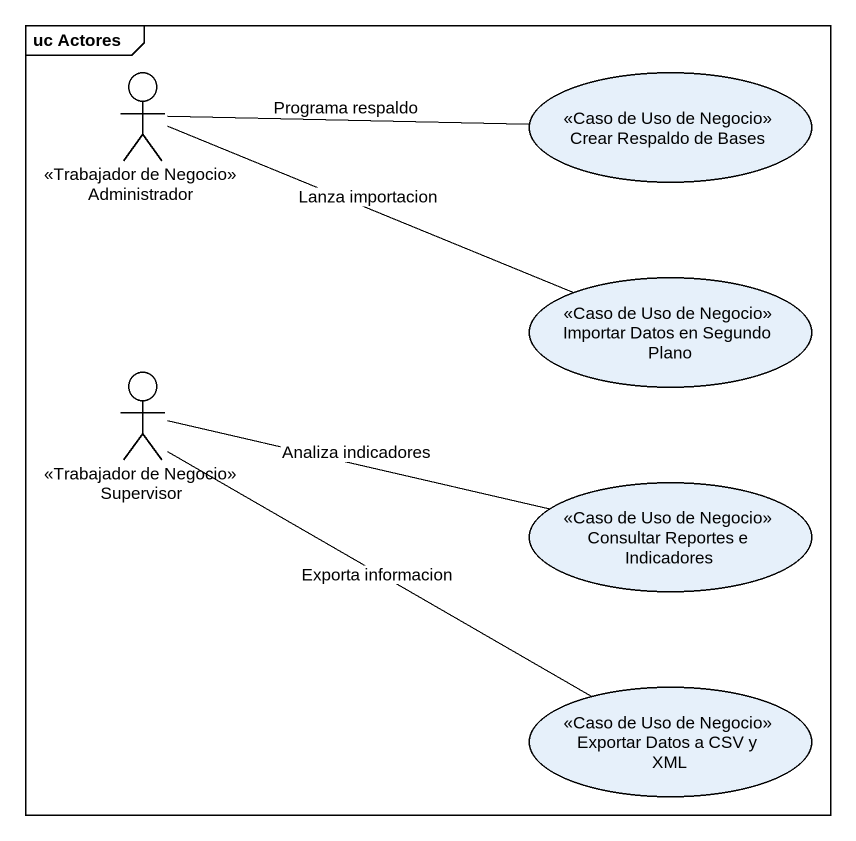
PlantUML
@startuml
mainframe uc Actores
actor "<<Trabajador de Negocio>> Administrador" as Trabajador_de_Negocio
usecase "<<Caso de Uso de Negocio>> Crear Respaldo de Bases" as Caso_de_Uso_de_Negocio
usecase "<<Caso de Uso de Negocio>> Importar Datos en Segundo Plano" as Caso_de_Uso_de_Negocio_2
actor "<<Trabajador de Negocio>> Supervisor" as Trabajador_de_Negocio_2
usecase "<<Caso de Uso de Negocio>> Consultar Reportes e Indicadores" as Caso_de_Uso_de_Negocio_3
usecase "<<Caso de Uso de Negocio>> Exportar Datos a CSV y XML" as Caso_de_Uso_de_Negocio_4
Trabajador_de_Negocio -right- Caso_de_Uso_de_Negocio : Programa respaldo
Trabajador_de_Negocio -right- Caso_de_Uso_de_Negocio_2 : Lanza importacion
Trabajador_de_Negocio_2 -right- Caso_de_Uso_de_Negocio_3 : Analiza indicadores
Trabajador_de_Negocio_2 -right- Caso_de_Uso_de_Negocio_4 : Exporta informacion
@enduml
